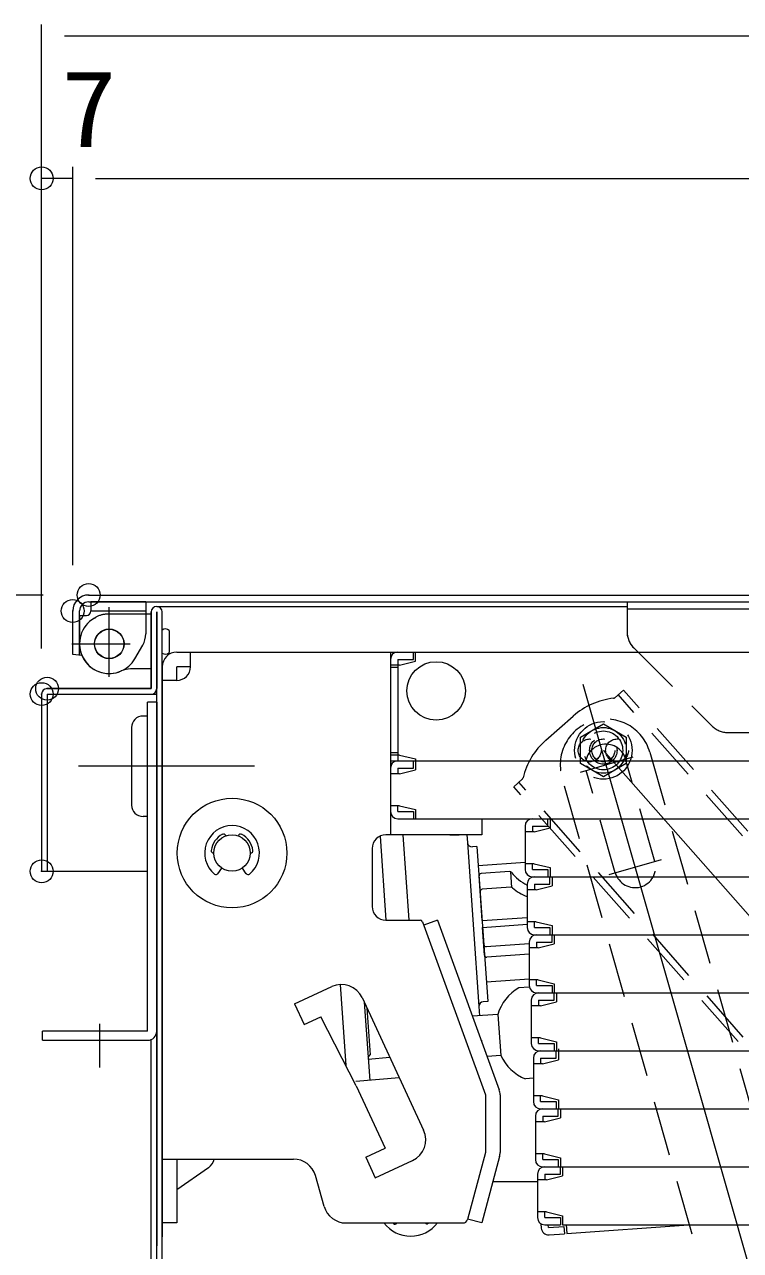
# Model space of a CAD drawing. Units: millimetres, scale not verified. Extents: x -2000 to 2000, y -1385 to 1385.
# Drawn here: x -1541.2 to -1384.5, y -156.3 to 112.2 of the extents above; entities that cross this region are included whole.
import ezdxf
from ezdxf.enums import TextEntityAlignment as Align

# ---------------------------------------------------------------- set-up
doc = ezdxf.new("R2010")
doc.units = ezdxf.units.MM
doc.header["$LTSCALE"] = 10
doc.header["$PDMODE"] = 32
doc.header["$PDSIZE"] = 5
doc.linetypes.add('DASHED1', pattern=[1.8, 1.2, -0.6])
doc.linetypes.add('LONG_DASHED1', pattern=[7, 6, -1])
for name, color, linetype, lineweight in [('0-1_sunpou', 1, 'Continuous', 9), ('0-2_0', 4, 'Continuous', 9), ('0-3_DEFPOINTS', 7, 'Continuous', 9), ('0-8_center', 5, 'Continuous', 9), ('0-E_hashigo', 1, 'Continuous', 9), ('1-1_HIDDEN', 3, 'LONG_DASHED1', 9), ('1-5_rink1', 7, 'DASHED1', 9)]:
    doc.layers.add(name, color=color, linetype=linetype, lineweight=lineweight)
doc.styles.add('ＭＳ ゴシック', font='')
doc.styles.get('ＭＳ ゴシック').set_extended_font_data('MS Gothic')

msp = doc.modelspace()

# ---------------------------------------------------------------- linework, layer by layer
at = {"layer": '0-1_sunpou'}
for p, q in [((-1537.49, -24.45), (-1537.49, 112.16)), ((-1532.49, 109.66), (-889.69, 109.66)), ((-1537.49, -24.45), (-1537.49, 80.97)), ((-1530.69, -6.25), (-1530.69, 80.97)), ((-1530.69, -6.25), (-1530.69, 80.97)), ((-1530.69, 78.47), (-1537.49, 78.47)), ((-1525.69, 78.47), (-1520.69, 78.47)), ((-1525.69, 78.47), (-903.69, 78.47)), ((-1537.19, -12.75), (-1649.64, -12.75)), ((-1537.19, -12.75), (-1618.92, -12.75))]:
    msp.add_line(p, q, dxfattribs=at)
at = {"layer": '0-2_0'}
for p, q in [((-1527.19, -12.75), (-900.69, -12.75)), ((-1527.19, -14.25), (-900.69, -14.25)), ((-1514.69, -14.25), (-1526.69, -14.25)), ((-1526.69, -14.25), (-1526.69, -16.25)), ((-1514.69, -14.25), (-1514.69, -21.25)), ((-1512.29, -15.25), (-1409.29, -15.25)), ((-1409.29, -14.25), (-1319.29, -14.25)), ((-1409.29, -14.25), (-1409.29, -20.78)), ((-1409.29, -15.75), (-1319.29, -15.75)), ((-1530.69, -25.75), (-1530.69, -16.25)), ((-1529.19, -25.95), (-1529.19, -16.25)), ((-1529.19, -17.25), (-1529.19, -23.45)), ((-1529.19, -17.25), (-1527.69, -17.25)), ((-1513.49, -16.95), (-1514.69, -16.95)), ((-1513.49, -26.95), (-1513.49, -16.95)), ((-1512.29, -179.05), (-1512.29, -16.45)), ((-1512.29, -16.45), (-1512.29, -33.25)), ((-1511.09, -179.05), (-1511.09, -16.45)), ((-1509.58, -20.55), (-1509.58, -25.35)), ((-1517.06, -26.7), (-1515.36, -23.75)), ((-1528.66, -26.02), (-1530.69, -25.75)), ((-1407.82, -24.31), (-1406.88, -25.25)), ((-1513.49, -28.95), (-1518, -28.95)), ((-1511.09, -31.45), (-1511.09, -153.25)), ((-1537.49, -34.45), (-1537.49, -73.25)), ((-1537.49, -34.45), (-1537.49, -73.25)), ((-1536.29, -34.45), (-1513.49, -34.45)), ((-1536.29, -34.45), (-1512.29, -34.45)), ((-1536.29, -34.45), (-1536.29, -73.25)), ((-1514.29, -108.25), (-1514.29, -36.25)), ((-1512.29, -36.25), (-1514.29, -36.25)), ((-1512.29, -36.25), (-1513.49, -36.25)), ((-1512.29, -36.25), (-1512.29, -108.25)), ((-1514.29, -39.25), (-1515.29, -39.25)), ((-1514.29, -61.25), (-1514.29, -39.25)), ((-1512.29, -38.25), (-1512.29, -155.25)), ((-1517.79, -41.75), (-1517.79, -58.75)), ((-1514.29, -61.25), (-1515.29, -61.25)), ((-1537.49, -73.25), (-1514.29, -73.25)), ((-1537.49, -73.25), (-1536.29, -73.25)), ((-1514.29, -108.25), (-1537.29, -108.25)), ((-1537.29, -110.25), (-1537.29, -108.25)), ((-1537.29, -110.25), (-1514.29, -110.25)), ((-1513.49, -170.25), (-1513.49, -110.08))]:
    msp.add_line(p, q, dxfattribs=at)
for points in [[(-1513.49, -33.25), (-1513.49, -16.45), (-1513.49, -33.25)], [(-1513.49, -33.25), (-1536.29, -33.25), (-1513.49, -33.25)]]:
    msp.add_lwpolyline(points, dxfattribs=at)
for radius in [3.25, 3.2]:
    msp.add_circle((-1522.69, -23.45), radius, dxfattribs=at)
for centre, radius, start, end in [((-1527.19, -16.25), 3.5, 90, 180), ((-1527.19, -16.25), 2, 90, 180), ((-1512.29, -16.45), 1.2, 360, 180), ((-1527.69, -16.25), 1, 270, 0), ((-1519.69, -21.25), 5, 330.0001, 0), ((-1510.39, -21.3), 1.11, 137.0574, 137.0585), ((-1510.39, -21.3), 1.11, 42.9415, 129.4983), ((-1404.29, -20.78), 5, 180, 225), ((-1522.69, -23.45), 6.5, 180, 330.0001), ((-1510.39, -24.6), 1.11, 222.9415, 222.9426), ((-1510.39, -24.6), 1.11, 230.5017, 317.0584), ((-1518, -33.95), 5, 90, 114.0706), ((-1536.29, -34.45), 1.2, 90, 180), ((-1513.49, -33.25), 1.2, 270, 0), ((-1515.29, -41.75), 2.5, 90, 180), ((-1515.29, -58.75), 2.5, 180, 270), ((-1514.29, -108.25), 2, 270, 0)]:
    msp.add_arc(centre, radius, start, end, dxfattribs=at)
at = {"layer": '0-3_DEFPOINTS'}
for p in [(-1537.49, 78.47), (-1527.19, -12.75), (-1530.69, -16.25), (-1530.69, -16.25), (-1537.49, -34.45), (-1537.49, -34.45), (-1536.29, -33.25), (-1537.49, -73.25)]:
    msp.add_point(p, dxfattribs=at)
at = {"layer": '0-8_center'}
for p, q in [((-1522.69, -30.67), (-1522.69, -15.38)), ((-1530.86, -23.45), (-1518.07, -23.45)), ((-1418.95, -32.29), (-1374.28, -189.02)), ((-1419.52, -51.51), (-1407.95, -48.22)), ((-1414.48, -46.77), (-1351.69, -118.05)), ((-1497.65, -50.25), (-1529.41, -50.25)), ((-1490.91, -50.25), (-1520, -50.25)), ((-1413.21, -73.94), (-1401.72, -70.67)), ((-1524.79, -106.63), (-1524.79, -116.22))]:
    msp.add_line(p, q, dxfattribs=at)
at = {"layer": '0-E_hashigo'}
for p, q in [((-1507.89, -25.25), (-1441.09, -25.25)), ((-1504.89, -28.45), (-1504.89, -25.25)), ((-1461.09, -25.25), (-1461.09, -65.25)), ((-1459.49, -25.25), (-1456.09, -25.25)), ((-1458.09, -25.25), (-1038.39, -25.25)), ((-1456.09, -26.85), (-1456.09, -25.25)), ((-1455.59, -27.25), (-1455.59, -25.25)), ((-1511.09, -28.45), (-1511.09, -150.25)), ((-1504.89, -28.45), (-1507.89, -28.45)), ((-1507.89, -31.45), (-1507.89, -28.45)), ((-1461.09, -26.85), (-1461.09, -49.05)), ((-1459.49, -28.1), (-1461.09, -28.1)), ((-1459.49, -28.6), (-1461.09, -28.6)), ((-1459.49, -26.85), (-1456.09, -26.85)), ((-1459.49, -26.85), (-1459.49, -49.05)), ((-1459.09, -28.1), (-1459.49, -28.1)), ((-1459.09, -28.1), (-1455.59, -27.25)), ((-1507.89, -31.45), (-1511.09, -31.45)), ((-1459.49, -47.3), (-1461.09, -47.3)), ((-1459.49, -47.8), (-1461.09, -47.8)), ((-1459.09, -47.8), (-1459.49, -47.8)), ((-1459.09, -47.8), (-1455.59, -48.65)), ((-1461.09, -49.05), (-998.09, -49.05)), ((-1461.09, -50.65), (-1461.09, -60.15)), ((-1459.49, -49.05), (-1456.09, -49.05)), ((-1459.49, -49.05), (-1456.09, -49.05)), ((-1459.49, -50.65), (-1456.09, -50.65)), ((-1459.49, -50.65), (-1459.49, -51.9)), ((-1458.09, -49.05), (-1456.09, -49.05)), ((-1456.09, -50.65), (-1456.09, -49.05)), ((-1455.59, -48.65), (-1455.59, -51.05)), ((-1455.59, -48.65), (-1455.59, -49.05)), ((-1459.09, -51.9), (-1461.09, -51.9)), ((-1459.09, -51.9), (-1455.59, -51.05)), ((-1459.09, -58.9), (-1461.09, -58.9)), ((-1459.49, -60.15), (-1459.49, -58.9)), ((-1459.09, -58.9), (-1455.59, -59.75)), ((-1459.49, -60.15), (-1456.09, -60.15)), ((-1456.09, -60.15), (-1456.09, -61.75)), ((-1455.59, -59.75), (-1455.59, -61.75)), ((-1459.49, -61.75), (-1456.09, -61.75)), ((-1458.09, -61.75), (-998.09, -61.75)), ((-1458.09, -61.75), (-1456.09, -61.75)), ((-1441.09, -61.75), (-1441.09, -65.25)), ((-1431.63, -63.35), (-1431.63, -72.85)), ((-1430.03, -61.75), (-1426.63, -61.75)), ((-1430.03, -63.35), (-1430.03, -64.6)), ((-1430.03, -63.35), (-1426.63, -63.35)), ((-1429.63, -64.6), (-1426.13, -63.75)), ((-1428.63, -61.75), (-1426.63, -61.75)), ((-1426.63, -63.35), (-1426.63, -61.75)), ((-1426.13, -61.75), (-997.63, -61.75)), ((-1426.13, -61.75), (-1426.13, -63.75)), ((-1497.16, -65.49), (-1497.18, -65.42)), ((-1494.42, -65.49), (-1494.4, -65.42)), ((-1463.38, -65.54), (-1462.09, -83.95)), ((-1441.09, -65.25), (-1462.09, -65.25)), ((-1458.38, -65.25), (-1457.08, -83.95)), ((-1448.09, -65.25), (-1446.09, -65.25)), ((-1444.35, -65.25), (-1444.23, -66.97)), ((-1444.23, -66.97), (-1441.72, -102.88)), ((-1429.63, -64.6), (-1431.63, -64.6)), ((-1499.86, -69.25), (-1499.79, -69.25)), ((-1465.09, -68.25), (-1465.09, -80.95)), ((-1442.16, -67.83), (-1443.16, -67.89)), ((-1442.16, -67.83), (-1439.79, -101.74)), ((-1431.63, -71.35), (-1441.87, -72.06)), ((-1429.63, -71.6), (-1431.63, -71.6)), ((-1430.03, -72.85), (-1430.03, -71.6)), ((-1429.63, -71.6), (-1426.13, -72.45)), ((-1426.13, -72.45), (-1426.13, -74.45)), ((-1498.88, -73.77), (-1498.05, -72.55)), ((-1492.69, -73.77), (-1493.53, -72.55)), ((-1441.03, -84.04), (-1441.71, -74.27)), ((-1435.03, -73.3), (-1441.25, -73.73)), ((-1434.52, -76.79), (-1434.76, -73.36)), ((-1430.03, -72.85), (-1426.63, -72.85)), ((-1430.03, -74.45), (-1426.63, -74.45)), ((-1429.58, -74.45), (-1426.18, -74.45)), ((-1428.63, -74.45), (-1426.63, -74.45)), ((-1428.18, -74.45), (-1426.18, -74.45)), ((-1426.63, -72.85), (-1426.63, -74.45)), ((-1426.18, -76.05), (-1426.18, -74.45)), ((-1426.13, -74.45), (-997.63, -74.45)), ((-1425.68, -74.45), (-997.18, -74.45)), ((-1425.68, -74.45), (-1425.68, -76.45)), ((-1434.74, -76.75), (-1441.01, -77.19)), ((-1431.18, -76.05), (-1431.18, -85.55)), ((-1429.18, -77.3), (-1431.18, -77.3)), ((-1429.58, -76.05), (-1429.58, -77.3)), ((-1429.58, -76.05), (-1426.18, -76.05)), ((-1429.18, -77.3), (-1425.68, -76.45)), ((-1462.09, -83.95), (-1454.56, -83.95)), ((-1454.09, -84.28), (-1440.29, -122.19)), ((-1450.8, -83.95), (-1453.81, -85.04)), ((-1450.8, -83.95), (-1437.28, -121.1)), ((-1441.03, -84.04), (-1431.18, -83.35)), ((-1440.93, -85.53), (-1431.18, -84.85)), ((-1440.5, -91.58), (-1440.93, -85.53)), ((-1429.18, -84.3), (-1431.18, -84.3)), ((-1429.58, -85.55), (-1429.58, -84.3)), ((-1429.58, -85.55), (-1426.18, -85.55)), ((-1429.18, -84.3), (-1425.68, -85.15)), ((-1426.18, -85.55), (-1426.18, -87.15)), ((-1425.68, -85.15), (-1425.68, -87.15)), ((-1429.58, -87.15), (-1426.18, -87.15)), ((-1429.12, -87.15), (-1425.72, -87.15)), ((-1428.18, -87.15), (-1426.18, -87.15)), ((-1427.72, -87.15), (-1425.72, -87.15)), ((-1425.72, -88.75), (-1425.72, -87.15)), ((-1425.68, -87.15), (-997.18, -87.15)), ((-1425.22, -87.15), (-996.72, -87.15)), ((-1425.22, -87.15), (-1425.22, -89.15)), ((-1430.72, -89.1), (-1440.13, -89.76)), ((-1430.72, -88.75), (-1430.72, -98.25)), ((-1428.72, -90), (-1430.72, -90)), ((-1429.12, -88.75), (-1429.12, -90)), ((-1429.12, -88.75), (-1425.72, -88.75)), ((-1428.72, -90), (-1425.22, -89.15)), ((-1430.72, -91.4), (-1439.97, -92.04)), ((-1482.11, -102.27), (-1473.95, -98.48)), ((-1472.13, -98.03), (-1470.89, -115.77)), ((-1430.72, -96.85), (-1440.09, -97.5)), ((-1430.69, -98.58), (-1433, -98.74)), ((-1428.72, -97), (-1430.72, -97)), ((-1429.12, -98.25), (-1429.12, -97)), ((-1429.12, -98.25), (-1425.72, -98.25)), ((-1428.72, -97), (-1425.22, -97.85)), ((-1425.72, -98.25), (-1425.72, -99.85)), ((-1425.22, -97.85), (-1425.22, -99.85)), ((-1467.31, -100.91), (-1453.84, -129.94)), ((-1466.85, -101.91), (-1465.65, -119.02)), ((-1439.79, -101.74), (-1440.79, -101.81)), ((-1430.27, -101.45), (-1430.27, -110.95)), ((-1429.12, -99.85), (-1425.72, -99.85)), ((-1428.67, -99.85), (-1425.27, -99.85)), ((-1428.67, -101.45), (-1428.67, -102.7)), ((-1428.67, -101.45), (-1425.27, -101.45)), ((-1428.27, -102.7), (-1424.77, -101.85)), ((-1427.72, -99.85), (-1425.72, -99.85)), ((-1427.27, -99.85), (-1425.27, -99.85)), ((-1425.27, -101.45), (-1425.27, -99.85)), ((-1425.22, -99.85), (-996.72, -99.85)), ((-1424.77, -99.85), (-996.27, -99.85)), ((-1424.77, -99.85), (-1424.77, -101.85)), ((-1466.26, -103.18), (-1465.54, -113.42)), ((-1437.59, -104.59), (-1443.14, -104.98)), ((-1441.72, -102.88), (-1441.58, -104.87)), ((-1437.59, -104.59), (-1436.94, -113.56)), ((-1428.27, -102.7), (-1430.27, -102.7)), ((-1468.59, -120.25), (-1476.36, -105.12)), ((-1428.27, -109.7), (-1430.27, -109.7)), ((-1428.67, -110.95), (-1428.67, -109.7)), ((-1428.27, -109.7), (-1424.77, -110.55)), ((-1441.2, -110.25), (-1441.2, -110.34)), ((-1428.67, -110.95), (-1425.27, -110.95)), ((-1428.67, -112.55), (-1425.27, -112.55)), ((-1428.21, -112.55), (-1424.81, -112.55)), ((-1427.27, -112.55), (-1425.27, -112.55)), ((-1426.81, -112.55), (-1424.81, -112.55)), ((-1425.27, -110.95), (-1425.27, -112.55)), ((-1424.81, -114.15), (-1424.81, -112.55)), ((-1424.77, -110.55), (-1424.77, -112.55)), ((-1424.77, -112.55), (-996.27, -112.55)), ((-1424.31, -112.15), (-1424.31, -114.55)), ((-1424.31, -112.55), (-995.81, -112.55)), ((-1466, -113.96), (-1465.54, -113.42)), ((-1466, -113.96), (-1466, -113.96)), ((-1461.22, -114.03), (-1465.97, -114.44)), ((-1436.94, -113.56), (-1439.94, -113.78)), ((-1429.81, -114.15), (-1429.81, -123.65)), ((-1427.81, -115.4), (-1429.81, -115.4)), ((-1428.21, -114.15), (-1428.21, -115.4)), ((-1428.21, -114.15), (-1424.81, -114.15)), ((-1427.81, -115.4), (-1424.31, -114.55)), ((-1459.17, -118.46), (-1468.67, -119.29)), ((-1468.59, -120.25), (-1462.27, -133.85)), ((-1429.81, -118.57), (-1431.56, -118.69)), ((-1440.29, -122.19), (-1440.29, -134.83)), ((-1437.09, -122.19), (-1437.09, -134.83)), ((-1427.81, -122.4), (-1429.81, -122.4)), ((-1428.21, -123.65), (-1428.21, -122.4)), ((-1427.81, -122.4), (-1424.31, -123.25)), ((-1424.31, -123.25), (-1424.31, -125.25)), ((-1428.21, -123.65), (-1424.81, -123.65)), ((-1428.21, -125.25), (-1424.81, -125.25)), ((-1427.76, -125.25), (-1424.36, -125.25)), ((-1426.81, -125.25), (-1424.81, -125.25)), ((-1426.36, -125.25), (-1424.36, -125.25)), ((-1424.81, -123.65), (-1424.81, -125.25)), ((-1424.36, -126.85), (-1424.36, -125.25)), ((-1424.31, -125.25), (-995.81, -125.25)), ((-1423.86, -125.25), (-995.36, -125.25)), ((-1423.86, -125.25), (-1423.86, -127.25)), ((-1429.36, -126.85), (-1429.36, -136.35)), ((-1427.36, -128.1), (-1429.36, -128.1)), ((-1427.76, -126.85), (-1427.76, -128.1)), ((-1427.76, -126.85), (-1424.36, -126.85)), ((-1427.36, -128.1), (-1423.86, -127.25)), ((-1466.53, -135.83), (-1462.27, -133.85)), ((-1511.09, -136.25), (-1482.36, -136.25)), ((-1507.89, -136.25), (-1507.89, -150.25)), ((-1466.53, -135.83), (-1464.43, -140.37)), ((-1464.43, -140.37), (-1456.27, -136.58)), ((-1440.29, -134.83), (-1444.22, -149.51)), ((-1437.2, -135.66), (-1441.11, -150.25)), ((-1427.36, -135.1), (-1429.36, -135.1)), ((-1427.76, -136.35), (-1427.76, -135.1)), ((-1427.76, -136.35), (-1424.36, -136.35)), ((-1427.36, -135.1), (-1423.86, -135.95)), ((-1424.36, -136.35), (-1424.36, -137.95)), ((-1423.86, -135.95), (-1423.86, -137.95)), ((-1500.96, -138.14), (-1507.89, -142.99)), ((-1428.9, -139.55), (-1428.9, -149.05)), ((-1427.76, -137.95), (-1424.36, -137.95)), ((-1427.3, -137.95), (-1423.9, -137.95)), ((-1427.3, -139.55), (-1427.3, -140.8)), ((-1427.3, -139.55), (-1423.9, -139.55)), ((-1426.36, -137.95), (-1424.36, -137.95)), ((-1425.9, -137.95), (-1423.9, -137.95)), ((-1423.9, -139.55), (-1423.9, -137.95)), ((-1423.86, -137.95), (-995.36, -137.95)), ((-1423.4, -137.95), (-994.9, -137.95)), ((-1423.4, -137.95), (-1423.4, -139.95)), ((-1475.62, -146.62), (-1477.55, -139.87)), ((-1428.9, -141.25), (-1438.69, -141.25)), ((-1426.9, -140.8), (-1428.9, -140.8)), ((-1426.9, -140.8), (-1423.4, -139.95)), ((-1507.89, -150.25), (-1511.09, -150.25)), ((-1470.82, -150.25), (-1445.19, -150.25)), ((-1470.82, -150.25), (-1451.19, -150.25)), ((-1441.11, -150.25), (-1444.2, -149.42)), ((-1426.9, -147.8), (-1428.9, -147.8)), ((-1427.3, -149.05), (-1427.3, -147.8)), ((-1427.3, -149.05), (-1423.9, -149.05)), ((-1426.9, -147.8), (-1423.4, -148.65)), ((-1423.9, -149.05), (-1423.9, -150.65)), ((-1423.4, -148.65), (-1423.4, -150.65)), ((-1428.15, -150.4), (-1428.08, -151.35)), ((-1427.3, -150.65), (-1423.9, -150.65)), ((-1426.49, -151.24), (-1426.53, -150.64)), ((-1426.49, -151.24), (-1423.1, -150.99)), ((-1426.37, -152.83), (-1422.98, -152.59)), ((-1425.9, -150.65), (-1423.9, -150.65)), ((-1423.4, -150.65), (-994.9, -150.65)), ((-1423.1, -150.99), (-1422.98, -152.59)), ((-1422.63, -150.56), (-1422.48, -152.55)), ((-1422.48, -152.55), (-1395.8, -150.64))]:
    msp.add_line(p, q, dxfattribs=at)
msp.add_lwpolyline([(-1482.11, -102.27), (-1480.01, -106.81), (-1476.36, -105.12)], dxfattribs=at)
for centre, radius in [((-1451.09, -33.75), 6.4), ((-1495.79, -69.25), 12), ((-1495.79, -69.25), 4)]:
    msp.add_circle(centre, radius, dxfattribs=at)
for centre, radius, start, end in [((-1507.89, -28.45), 3.2, 90, 180), ((-1459.49, -26.85), 1.6, 90, 180), ((-1507.89, -28.45), 3, 270, 0), ((-1459.49, -49.05), 1.6, 180, 210), ((-1459.49, -50.65), 1.6, 90, 180), ((-1459.49, -60.15), 1.6, 180, 270), ((-1495.79, -69.25), 6, 309.6333, 230.3667), ((-1430.03, -63.35), 1.6, 90, 180), ((-1495.79, -69.25), 4.6, 117.0047, 172.9953), ((-1497.65, -65.6), 0.5, 20, 117.0047), ((-1493.93, -65.6), 0.5, 62.9953, 160), ((-1495.79, -69.25), 4.6, 7.0047, 62.9953), ((-1462.09, -68.25), 3, 90, 180), ((-1443.23, -66.9), 1, 184, 274), ((-1443.23, -66.9), 1, 184, 274), ((-1499.86, -68.75), 0.5, 172.9953, 270), ((-1491.72, -68.75), 0.5, 270, 7.0047), ((-1499.3, -73.48), 0.5, 230.3667, 325.5826), ((-1492.28, -73.48), 0.5, 214.4174, 309.6333), ((-1441.21, -74.23), 0.5, 94, 184), ((-1435, -73.8), 0.5, 38.5598, 94), ((-1426.51, -67.03), 10.36, 218.5598, 243.1995), ((-1430.03, -72.85), 1.6, 180, 270), ((-1429.58, -76.05), 1.6, 90, 180), ((-1440.97, -77.69), 0.5, 94, 184), ((-1434.71, -77.25), 0.5, 46.95, 94), ((-1428.78, -70.9), 8.19, 226.95, 252.977), ((-1462.09, -80.95), 3, 180, 270), ((-1454.56, -84.45), 0.5, 20, 90), ((-1429.58, -85.55), 1.6, 180, 270), ((-1429.12, -88.75), 1.6, 90, 180), ((-1440.16, -89.26), 0.5, 184, 274), ((-1440, -91.55), 0.5, 184, 274), ((-1471.84, -103.02), 5, 24.9, 114.9), ((-1428.03, -107.37), 9.95, 119.9015, 163.7571), ((-1429.12, -98.25), 1.6, 180, 270), ((-1440.72, -102.81), 1, 94, 184), ((-1440.72, -102.81), 1, 94, 184), ((-1428.67, -101.45), 1.6, 90, 180), ((-1428.67, -110.95), 1.6, 180, 270), ((-1428.21, -114.15), 1.6, 90, 180), ((-1427.89, -109.44), 9.95, 204.4489, 248.3044), ((-1440.29, -122.19), 3.2, 0, 20), ((-1428.21, -123.65), 1.6, 180, 270), ((-1427.76, -126.85), 1.6, 90, 180), ((-1458.37, -132.04), 5, 294.9, 24.9), ((-1502.79, -135.52), 3.2, 304.9638, 346.7706), ((-1482.36, -141.25), 5, 15.9454, 90), ((-1440.29, -134.83), 3.2, 345, 0), ((-1427.76, -136.35), 1.6, 180, 270), ((-1427.3, -139.55), 1.6, 90, 180), ((-1470.82, -145.25), 5, 195.9454, 270), ((-1456.67, -145.73), 7.4, 217.6182, 322.3818), ((-1456.67, -145.73), 6, 228.8355, 230.9579), ((-1460.13, -150), 0.5, 230.9579, 330.636), ((-1453.13, -149.94), 0.5, 217.403, 310.0003), ((-1456.67, -145.73), 6, 310.0003, 311.1645), ((-1445.19, -149.25), 1, 270, 345), ((-1427.3, -149.05), 1.6, 180, 270), ((-1426.49, -151.24), 1.6, 184.103, 274.103)]:
    msp.add_arc(centre, radius, start, end, dxfattribs=at)
at = {"layer": '1-1_HIDDEN'}
for p, q in [((-1526.69, -16.25), (-1514.69, -16.25)), ((-1525.94, -17.82), (-1525.59, -17.62)), ((-1514.69, -16.95), (-1523.09, -16.95))]:
    msp.add_line(p, q, dxfattribs=at)
for centre, radius, start, end in [((-1522.69, -23.45), 6.5, 120, 294.0707), ((-1523.09, -21.95), 5, 90, 119.9996)]:
    msp.add_arc(centre, radius, start, end, dxfattribs=at)
at = {"layer": '1-5_rink1'}
for p, q in [((-1409.29, -14.25), (-1409.29, -20.78)), ((-1409.29, -14.25), (-1409.29, -20.78)), ((-1407.82, -24.31), (-1390.75, -41.38)), ((-1412, -35.24), (-1410.1, -33.58)), ((-1372.1, -78.99), (-1411.23, -34.57)), ((-1370.97, -78), (-1410.1, -33.58)), ((-1427.09, -44.55), (-1421.09, -39.26)), ((-1419.48, -43.88), (-1414.48, -40.99)), ((-1414.48, -40.99), (-1409.48, -43.88)), ((-1387.21, -42.85), (-1341.36, -42.85)), ((-1419.48, -49.65), (-1419.48, -43.88)), ((-1409.48, -43.88), (-1409.48, -49.65)), ((-1404.31, -47.18), (-1370.87, -164.51)), ((-1414.48, -52.54), (-1419.48, -49.65)), ((-1409.48, -49.65), (-1414.48, -52.54)), ((-1403.21, -71.09), (-1409.6, -48.69)), ((-1434.12, -54.73), (-1432.24, -53.07)), ((-1390.1, -169.99), (-1423.54, -52.66)), ((-1411.87, -73.56), (-1418.25, -51.15)), ((-1373.07, -124.03), (-1434.12, -54.73)), ((-1371.94, -123.04), (-1432.99, -53.74))]:
    msp.add_line(p, q, dxfattribs=at)
for radius in [6.3, 5, 4.25, 3, 2.5]:
    msp.add_circle((-1414.48, -46.77), radius, dxfattribs=at)
for centre, radius, start, end in [((-1404.29, -20.78), 5, 180, 225), ((-1404.29, -20.78), 5, 180, 225), ((-1410.51, -51.27), 16, 96.2815, 131.3782), ((-1412.32, -34.87), 0.5, 276.2805, 311.3785), ((-1413.92, -49.92), 10, 15.9068, 195.9068), ((-1387.21, -37.85), 5, 225, 270), ((-1416.52, -56.55), 16, 131.3782, 166.475), ((-1413.92, -49.92), 4.5, 15.9068, 195.9068), ((-1432.57, -52.7), 0.5, 311.3785, 346.4755), ((-1407.54, -72.33), 4.5, 195.9068, 15.9068)]:
    msp.add_arc(centre, radius, start, end, dxfattribs=at)
for p in [(-1417.48, -46.77), (-1411.48, -46.77)]:
    msp.add_point(p, dxfattribs=at)

# ---------------------------------------------------------------- texts
at = {"layer": '0-1_sunpou', "color": 2, "style": 'ＭＳ ゴシック', "width": 1.05}
msp.add_text('7', height=16.86, dxfattribs=at).set_placement((-1533.16, 80.25), align=Align.BOTTOM_LEFT)

doc.saveas('drawing.dxf')
